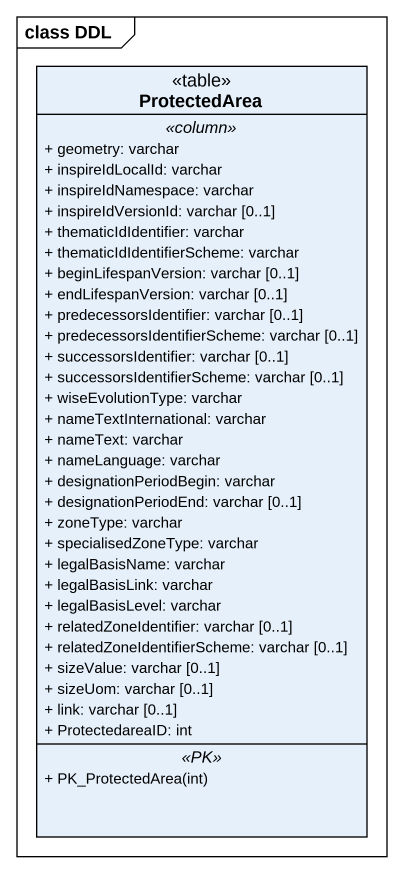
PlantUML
@startuml
mainframe class DDL
hide circle
hide empty members
skinparam classAttributeIconSize 0
class ProtectedArea <<table>> {
  .. <<column>> ..
  + geometry: varchar
  + inspireIdLocalId: varchar
  + inspireIdNamespace: varchar
  + inspireIdVersionId: varchar [0..1]
  + thematicIdIdentifier: varchar
  + thematicIdIdentifierScheme: varchar
  + beginLifespanVersion: varchar [0..1]
  + endLifespanVersion: varchar [0..1]
  + predecessorsIdentifier: varchar [0..1]
  + predecessorsIdentifierScheme: varchar [0..1]
  + successorsIdentifier: varchar [0..1]
  + successorsIdentifierScheme: varchar [0..1]
  + wiseEvolutionType: varchar
  + nameTextInternational: varchar
  + nameText: varchar
  + nameLanguage: varchar
  + designationPeriodBegin: varchar
  + designationPeriodEnd: varchar [0..1]
  + zoneType: varchar
  + specialisedZoneType: varchar
  + legalBasisName: varchar
  + legalBasisLink: varchar
  + legalBasisLevel: varchar
  + relatedZoneIdentifier: varchar [0..1]
  + relatedZoneIdentifierScheme: varchar [0..1]
  + sizeValue: varchar [0..1]
  + sizeUom: varchar [0..1]
  + link: varchar [0..1]
  + ProtectedareaID: int
  .. <<PK>> ..
  + PK_ProtectedArea(int)
}
@enduml
